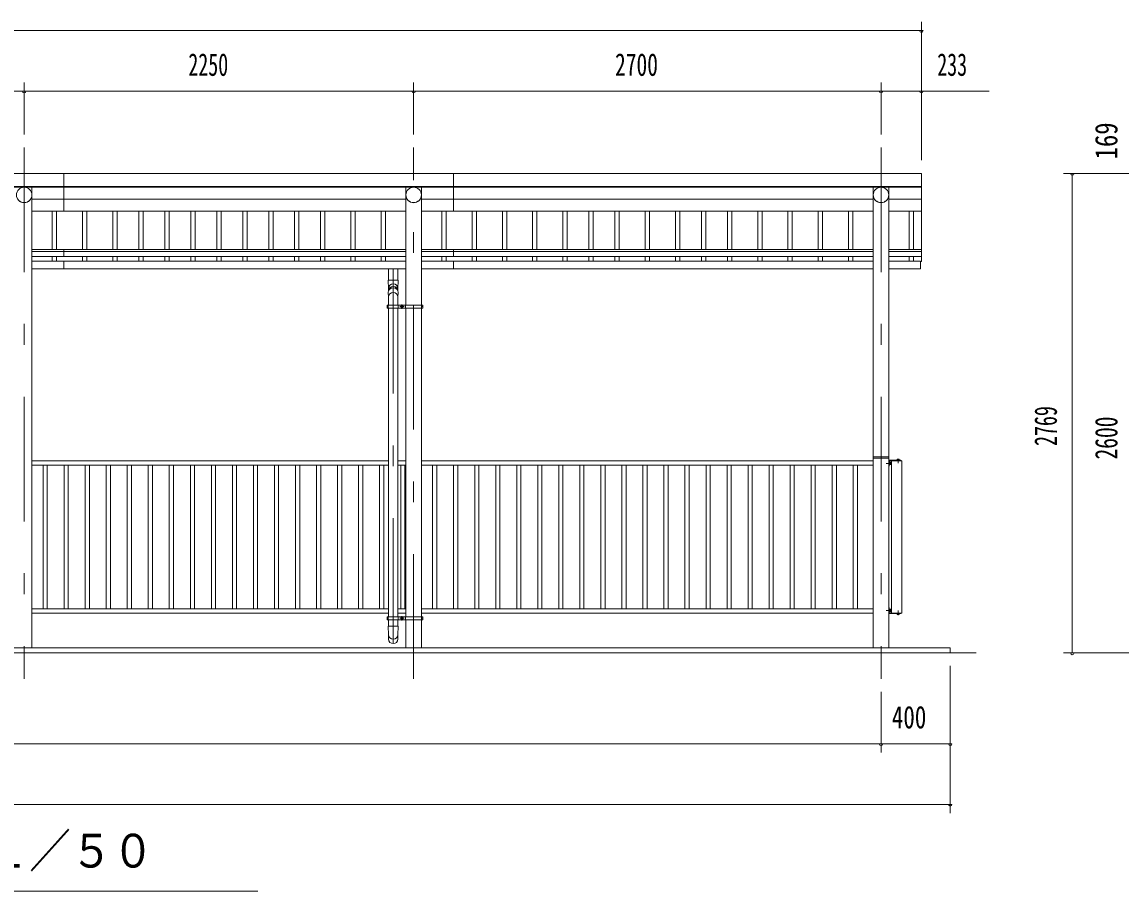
# Model space of a CAD drawing. Units: millimetres, scale not verified. Extents: x -27013 to 27023, y -10500 to 10500.
# Drawn here: x 4388 to 10737, y 420 to 5439 of the extents above; entities that cross this region are included whole.
import ezdxf
from ezdxf.enums import TextEntityAlignment as Align

# ---------------------------------------------------------------- set-up
doc = ezdxf.new("R2010")
doc.units = ezdxf.units.MM
doc.header["$LTSCALE"] = 60
doc.linetypes.add('USER3', pattern=[24, 12, -5, 2, -5])
for name, color, linetype, lineweight in [('0-2_1-05BOLD', 7, 'Continuous', 18), ('0-3_1-25CENTER', 3, 'USER3', 18), ('0-4_1-45THIN', 4, 'Continuous', 18), ('0-5_1-55DIM', 3, 'Continuous', 18)]:
    doc.layers.add(name, color=color, linetype=linetype, lineweight=lineweight)
doc.styles.add('ＭＳ ゴシック', font='')
doc.styles.get('ＭＳ ゴシック').set_extended_font_data('MS Gothic')

msp = doc.modelspace()

# ---------------------------------------------------------------- linework, layer by layer
at = {"layer": '0-2_1-05BOLD'}
for p, q in [((4630.31, 4345.48), (4630.31, 4563.67)), ((6880.31, 4345.48), (6880.31, 4563.67)), ((-1082.69, 4488.53), (9583.31, 4488.53)), ((9583.31, 4484.46), (-1082.69, 4484.46)), ((4444.86, 4484.46), (4444.86, 1824.67)), ((6605.76, 4484.46), (6605.76, 3802.67)), ((6694.86, 3802.67), (6694.86, 4484.46)), ((9305.76, 4484.46), (9305.76, 1824.67)), ((9394.86, 1824.67), (9394.86, 4484.46)), ((6605.76, 4414.97), (4444.86, 4414.97)), ((6694.86, 4414.97), (9305.76, 4414.97)), ((9394.86, 4414.97), (9583.31, 4414.97)), ((4444.86, 4345.48), (6605.76, 4345.48)), ((9305.76, 4345.48), (6694.86, 4345.48)), ((9583.31, 4345.48), (9394.86, 4345.48)), ((6605.76, 4123.86), (4444.86, 4123.86)), ((4444.86, 4113.43), (6605.76, 4113.43)), ((6605.76, 4083.82), (4444.86, 4083.82)), ((4630.31, 4123.86), (4630.31, 4083.82)), ((9305.76, 4123.86), (6694.86, 4123.86)), ((6694.86, 4113.43), (9305.76, 4113.43)), ((9305.76, 4083.82), (6694.86, 4083.82)), ((6880.31, 4083.82), (6880.31, 4123.86)), ((9394.86, 4123.86), (9583.31, 4123.86)), ((9583.31, 4113.43), (9394.86, 4113.43)), ((9394.86, 4083.82), (9583.31, 4083.82)), ((4444.86, 4057.49), (6605.76, 4057.49)), ((6605.76, 4012.49), (4444.86, 4012.49)), ((4630.31, 4057.49), (4630.31, 4012.49)), ((6504.81, 3947.34), (6504.81, 4012.49)), ((6559.81, 4012.49), (6559.81, 3947.34)), ((6694.86, 4057.49), (9305.76, 4057.49)), ((9305.76, 4012.49), (6694.86, 4012.49)), ((6880.31, 4012.49), (6880.31, 4057.49)), ((9578.31, 4057.49), (9394.86, 4057.49)), ((6503.21, 3794.67), (6497.11, 3794.67)), ((6503.21, 3786.67), (6503.21, 3802.67)), ((6504.81, 2002.67), (6504.81, 3786.67)), ((6559.81, 3786.67), (6559.81, 2002.67)), ((6561.41, 3802.67), (6561.41, 3786.67)), ((6604.16, 3802.67), (6604.16, 3786.67)), ((6605.76, 3786.67), (6605.76, 2002.67)), ((6694.86, 2002.67), (6694.86, 3786.67)), ((6696.46, 3786.67), (6696.46, 3802.67)), ((6696.46, 3794.67), (6702.56, 3794.67)), ((9308.76, 2927.67), (9391.86, 2927.67)), ((4444.86, 2904.67), (6504.81, 2904.67)), ((6504.81, 2879.67), (4444.86, 2879.67)), ((6559.81, 2904.67), (6605.76, 2904.67)), ((6605.76, 2879.67), (6559.81, 2879.67)), ((9305.76, 2904.67), (6694.86, 2904.67)), ((6694.86, 2879.67), (9305.76, 2879.67)), ((9394.86, 2919.67), (9305.76, 2919.67)), ((9399.66, 2891.67), (9401.66, 2889.67)), ((9401.66, 2887.67), (9399.66, 2889.67)), ((9401.66, 2893.42), (9406.47, 2893.42)), ((9406.47, 2885.92), (9401.66, 2885.92)), ((9411.06, 2904.67), (9411.06, 2024.67)), ((9446.97, 2912.96), (9446.97, 2909.47)), ((9452.75, 2909.47), (9452.75, 2912.96)), ((6504.81, 2049.67), (4444.86, 2049.67)), ((6605.76, 2049.67), (6559.81, 2049.67)), ((6694.86, 2049.67), (9305.76, 2049.67)), ((9401.66, 2041.67), (9399.66, 2039.67)), ((9399.66, 2037.67), (9401.66, 2039.67)), ((9406.47, 2043.42), (9401.66, 2043.42)), ((9401.66, 2035.92), (9406.47, 2035.92)), ((4444.86, 2024.67), (6504.81, 2024.67)), ((6503.21, 1994.67), (6497.11, 1994.67)), ((6503.21, 1986.67), (6503.21, 2002.67)), ((6504.81, 1949.76), (6504.81, 1986.67)), ((6559.81, 2024.67), (6605.76, 2024.67)), ((6559.81, 1986.67), (6559.81, 1949.76)), ((6561.41, 2002.67), (6561.41, 1986.67)), ((6604.16, 2002.67), (6604.16, 1986.67)), ((6605.76, 1986.67), (6605.76, 1824.67)), ((9305.76, 2024.67), (6694.86, 2024.67)), ((6694.86, 1824.67), (6694.86, 1986.67)), ((6696.46, 1986.67), (6696.46, 2002.67)), ((6702.56, 1994.67), (6696.46, 1994.67)), ((9446.97, 2016.38), (9446.97, 2019.87)), ((9452.75, 2019.87), (9452.75, 2016.38)), ((9900.31, 1794.67), (-1399.69, 1794.67))]:
    msp.add_line(p, q, dxfattribs=at)
for points in [[(-1082.69, 4054.91), (-1082.69, 4563.67), (9583.31, 4563.67), (9583.31, 4054.91), (9578.31, 4054.91)], [(9578.31, 4057.49), (9578.31, 4012.49), (9394.86, 4012.49)], [(6504.81, 3885.11), (6504.81, 3897.68), (6502.81, 3947.34), (6561.81, 3947.34), (6559.81, 3897.68), (6559.81, 3885.11)], [(6504.81, 3802.67), (6504.81, 3850.17), (6502.81, 3876.01)], [(6561.8, 3876.13), (6559.81, 3850.17), (6559.81, 3802.67)], [(9398.06, 2903.67), (9398.06, 2872.87), (9394.86, 2872.87)], [(9398.06, 2881.17), (9399.66, 2881.17), (9399.66, 2898.17), (9398.06, 2898.17)], [(9399.06, 2907.87), (9464.86, 2907.87), (9464.86, 2904.67)], [(9399.06, 2024.67), (9471.06, 2024.67), (9471.06, 2904.67), (9399.06, 2904.67)], [(9399.66, 2897.47), (9401.66, 2897.47), (9401.66, 2881.87), (9399.66, 2881.87)], [(9401.66, 2882.16), (9406.47, 2882.16), (9407.16, 2883.37), (9407.16, 2895.97), (9406.47, 2897.18), (9401.66, 2897.18)], [(9456.11, 2907.87), (9456.11, 2909.47), (9443.61, 2909.47), (9443.61, 2907.87)], [(9444.09, 2909.47), (9444.09, 2912.96), (9444.96, 2913.47), (9454.76, 2913.47), (9455.64, 2912.96), (9455.64, 2909.47)], [(9398.06, 2025.67), (9398.06, 2056.47), (9394.86, 2056.47)], [(9398.06, 2048.17), (9399.66, 2048.17), (9399.66, 2031.17), (9398.06, 2031.17)], [(9399.66, 2031.87), (9401.66, 2031.87), (9401.66, 2047.47), (9399.66, 2047.47)], [(9401.66, 2047.18), (9406.47, 2047.18), (9407.16, 2045.97), (9407.16, 2033.37), (9406.47, 2032.17), (9401.66, 2032.17)], [(9399.06, 2021.47), (9464.86, 2021.47), (9464.86, 2024.67)], [(9456.11, 2021.47), (9456.11, 2019.87), (9443.61, 2019.87), (9443.61, 2021.47)], [(9444.09, 2019.87), (9444.09, 2016.38), (9444.96, 2015.87), (9454.76, 2015.87), (9455.64, 2016.38), (9455.64, 2019.87)], [(6559.81, 1874.25), (6559.81, 1900.1), (6561.81, 1949.76), (6502.81, 1949.76), (6504.81, 1900.1), (6504.81, 1874.25)], [(-1249.69, 1824.67), (9750.31, 1824.67), (9750.31, 1794.67)]]:
    msp.add_lwpolyline(points, dxfattribs=at)
for points in [[(6497.11, 3802.67), (6497.11, 3786.67), (6702.56, 3786.67), (6702.56, 3802.67)], [(6577.79, 3791.78), (6582.79, 3788.9), (6587.79, 3791.78), (6587.79, 3797.56), (6582.79, 3800.44), (6577.79, 3797.56)], [(6702.56, 2002.67), (6702.56, 1986.67), (6497.11, 1986.67), (6497.11, 2002.67)], [(6577.79, 1991.78), (6582.79, 1988.9), (6587.79, 1991.78), (6587.79, 1997.56), (6582.79, 2000.44), (6577.79, 1997.56)]]:
    msp.add_lwpolyline(points, close=True, dxfattribs=at)
for centre, radius in [((4400.31, 4439.91), 44.55), ((6650.31, 4439.91), 44.55), ((9350.31, 4439.91), 44.55), ((6582.79, 3794.67), 6.25), ((6582.79, 3794.67), 4.9), ((6582.79, 1994.67), 6.25), ((6582.79, 1994.67), 4.9)]:
    msp.add_circle(centre, radius, dxfattribs=at)
for centre, radius, start, end in [((4400.31, 4439.22), 44.55, 180, 0), ((6650.31, 4439.22), 44.55, 180, 0), ((9350.31, 4439.22), 44.55, 180, 0), ((6532.31, 3874.29), 29.55, 3.56303, 176.43697), ((6532.31, 3897.97), 27.55, 3.55867, 176.44133), ((6532.31, 3882.8), 27.55, 3.55867, 176.44133), ((6532.31, 3849.19), 27.55, 3.55867, 176.44133), ((9308.76, 2924.67), 3, 90, 180), ((9391.86, 2924.67), 3, 0, 90), ((9399.06, 2903.67), 4.2, 90, 180), ((9399.06, 2903.67), 1, 90, 180), ((9396.7, 2889.67), 10.46, 338.97459, 21.0237), ((9404.29, 2895.3), 2.88, 319.27318, 360), ((9404.29, 2884.04), 2.88, 0, 40.72682), ((9445.53, 2911.15), 2.32, 51.46857, 90), ((9449.86, 2904.96), 8.51, 70.17088, 109.83133), ((9454.19, 2911.15), 2.32, 90, 128.54623), ((9396.7, 2039.67), 10.46, 338.9763, 21.02541), ((9404.29, 2045.3), 2.88, 319.27318, 360), ((9404.29, 2034.04), 2.88, 0, 40.72682), ((9399.06, 2025.67), 4.2, 180, 270), ((9399.06, 2025.67), 1, 180, 270), ((9445.53, 2018.19), 2.32, 270, 308.53143), ((9449.86, 2024.38), 8.51, 250.16867, 289.82912), ((9454.19, 2018.19), 2.32, 231.45377, 270), ((6532.31, 1901.08), 27.55, 183.55867, 356.44133), ((6532.31, 1875.97), 27.55, 183.56303, 356.43697)]:
    msp.add_arc(centre, radius, start, end, dxfattribs=at)
at = {"layer": '0-3_1-25CENTER'}
for p, q in [((4400.31, 4714.67), (4400.31, 1644.67)), ((6650.31, 1644.67), (6650.31, 4714.67)), ((9350.31, 4714.67), (9350.31, 1644.67)), ((6532.31, 4012.49), (6532.31, 1836.31)), ((6595.29, 3794.67), (6570.29, 3794.67)), ((6582.79, 3782.17), (6582.79, 3807.17)), ((9379.26, 2889.67), (9411.17, 2889.67)), ((9449.86, 2890.19), (9449.86, 2916.38)), ((9411.17, 2039.67), (9379.26, 2039.67)), ((9449.86, 2012.96), (9449.86, 2039.15)), ((6595.29, 1994.67), (6570.29, 1994.67)), ((6582.79, 1982.17), (6582.79, 2007.17))]:
    msp.add_line(p, q, dxfattribs=at)
at = {"layer": '0-4_1-45THIN'}
for p, q in [((4562.81, 4345.48), (4562.81, 4123.86)), ((4587.81, 4123.86), (4587.81, 4345.48)), ((4737.81, 4123.86), (4737.81, 4345.48)), ((4762.81, 4345.48), (4762.81, 4123.86)), ((4912.81, 4345.48), (4912.81, 4123.86)), ((4937.81, 4123.86), (4937.81, 4345.48)), ((5062.81, 4123.86), (5062.81, 4345.48)), ((5087.81, 4345.48), (5087.81, 4123.86)), ((5212.81, 4345.48), (5212.81, 4123.86)), ((5237.81, 4123.86), (5237.81, 4345.48)), ((5362.81, 4123.86), (5362.81, 4345.48)), ((5387.81, 4345.48), (5387.81, 4123.86)), ((5512.81, 4345.48), (5512.81, 4123.86)), ((5537.81, 4123.86), (5537.81, 4345.48)), ((5662.81, 4123.86), (5662.81, 4345.48)), ((5687.81, 4345.48), (5687.81, 4123.86)), ((5812.81, 4345.48), (5812.81, 4123.86)), ((5837.81, 4123.86), (5837.81, 4345.48)), ((5962.81, 4123.86), (5962.81, 4345.48)), ((5987.81, 4345.48), (5987.81, 4123.86)), ((6112.81, 4345.48), (6112.81, 4123.86)), ((6137.81, 4123.86), (6137.81, 4345.48)), ((6287.81, 4123.86), (6287.81, 4345.48)), ((6312.81, 4345.48), (6312.81, 4123.86)), ((6462.81, 4345.48), (6462.81, 4123.86)), ((6487.81, 4123.86), (6487.81, 4345.48)), ((6812.81, 4123.86), (6812.81, 4345.48)), ((6837.81, 4345.48), (6837.81, 4123.86)), ((6987.81, 4345.48), (6987.81, 4123.86)), ((7012.81, 4123.86), (7012.81, 4345.48)), ((7162.81, 4123.86), (7162.81, 4345.48)), ((7187.81, 4345.48), (7187.81, 4123.86)), ((7337.81, 4345.48), (7337.81, 4123.86)), ((7362.81, 4123.86), (7362.81, 4345.48)), ((7512.81, 4123.86), (7512.81, 4345.48)), ((7537.81, 4345.48), (7537.81, 4123.86)), ((7662.81, 4345.48), (7662.81, 4123.86)), ((7687.81, 4123.86), (7687.81, 4345.48)), ((7812.81, 4123.86), (7812.81, 4345.48)), ((7837.81, 4345.48), (7837.81, 4123.86)), ((7987.81, 4345.48), (7987.81, 4123.86)), ((8012.81, 4123.86), (8012.81, 4345.48)), ((8162.81, 4123.86), (8162.81, 4345.48)), ((8187.81, 4345.48), (8187.81, 4123.86)), ((8312.81, 4345.48), (8312.81, 4123.86)), ((8337.81, 4123.86), (8337.81, 4345.48)), ((8462.81, 4123.86), (8462.81, 4345.48)), ((8487.81, 4345.48), (8487.81, 4123.86)), ((8637.81, 4345.48), (8637.81, 4123.86)), ((8662.81, 4123.86), (8662.81, 4345.48)), ((8812.81, 4123.86), (8812.81, 4345.48)), ((8837.81, 4345.48), (8837.81, 4123.86)), ((8987.81, 4345.48), (8987.81, 4123.86)), ((9012.81, 4123.86), (9012.81, 4345.48)), ((9162.81, 4123.86), (9162.81, 4345.48)), ((9187.81, 4345.48), (9187.81, 4123.86)), ((9512.81, 4345.48), (9512.81, 4123.86)), ((9537.81, 4123.86), (9537.81, 4345.48)), ((4562.81, 4083.82), (4562.81, 4057.49)), ((4587.81, 4057.49), (4587.81, 4083.82)), ((4737.81, 4057.49), (4737.81, 4083.82)), ((4762.81, 4083.82), (4762.81, 4057.49)), ((4912.81, 4083.82), (4912.81, 4057.49)), ((4937.81, 4057.49), (4937.81, 4083.82)), ((5062.81, 4057.49), (5062.81, 4083.82)), ((5087.81, 4083.82), (5087.81, 4057.49)), ((5212.81, 4083.82), (5212.81, 4057.49)), ((5237.81, 4057.49), (5237.81, 4083.82)), ((5362.81, 4057.49), (5362.81, 4083.82)), ((5387.81, 4083.82), (5387.81, 4057.49)), ((5512.81, 4083.82), (5512.81, 4057.49)), ((5537.81, 4057.49), (5537.81, 4083.82)), ((5662.81, 4057.49), (5662.81, 4083.82)), ((5687.81, 4083.82), (5687.81, 4057.49)), ((5812.81, 4083.82), (5812.81, 4057.49)), ((5837.81, 4057.49), (5837.81, 4083.82)), ((5962.81, 4057.49), (5962.81, 4083.82)), ((5987.81, 4083.82), (5987.81, 4057.49)), ((6112.81, 4083.82), (6112.81, 4057.49)), ((6137.81, 4057.49), (6137.81, 4083.82)), ((6287.81, 4057.49), (6287.81, 4083.82)), ((6312.81, 4083.82), (6312.81, 4057.49)), ((6462.81, 4083.82), (6462.81, 4057.49)), ((6487.81, 4057.49), (6487.81, 4083.82)), ((6812.81, 4057.49), (6812.81, 4083.82)), ((6837.81, 4083.82), (6837.81, 4057.49)), ((6987.81, 4083.82), (6987.81, 4057.49)), ((7012.81, 4057.49), (7012.81, 4083.82)), ((7162.81, 4057.49), (7162.81, 4083.82)), ((7187.81, 4083.82), (7187.81, 4057.49)), ((7337.81, 4083.82), (7337.81, 4057.49)), ((7362.81, 4057.49), (7362.81, 4083.82)), ((7512.81, 4057.49), (7512.81, 4083.82)), ((7537.81, 4083.82), (7537.81, 4057.49)), ((7662.81, 4083.82), (7662.81, 4057.49)), ((7687.81, 4057.49), (7687.81, 4083.82)), ((7812.81, 4057.49), (7812.81, 4083.82)), ((7837.81, 4083.82), (7837.81, 4057.49)), ((7987.81, 4083.82), (7987.81, 4057.49)), ((8012.81, 4057.49), (8012.81, 4083.82)), ((8162.81, 4057.49), (8162.81, 4083.82)), ((8187.81, 4083.82), (8187.81, 4057.49)), ((8312.81, 4083.82), (8312.81, 4057.49)), ((8337.81, 4057.49), (8337.81, 4083.82)), ((8462.81, 4057.49), (8462.81, 4083.82)), ((8487.81, 4083.82), (8487.81, 4057.49)), ((8637.81, 4083.82), (8637.81, 4057.49)), ((8662.81, 4057.49), (8662.81, 4083.82)), ((8812.81, 4057.49), (8812.81, 4083.82)), ((8837.81, 4083.82), (8837.81, 4057.49)), ((8987.81, 4083.82), (8987.81, 4057.49)), ((9012.81, 4057.49), (9012.81, 4083.82)), ((9162.81, 4057.49), (9162.81, 4083.82)), ((9187.81, 4083.82), (9187.81, 4057.49)), ((9512.81, 4083.82), (9512.81, 4057.49)), ((9537.81, 4057.49), (9537.81, 4083.82)), ((4509.81, 2049.67), (4509.81, 2879.67)), ((4533.81, 2879.67), (4533.81, 2049.67)), ((4631.31, 2049.67), (4631.31, 2879.67)), ((4655.32, 2879.67), (4655.32, 2049.67)), ((4752.81, 2049.67), (4752.81, 2879.67)), ((4776.81, 2879.67), (4776.81, 2049.67)), ((4874.31, 2049.67), (4874.31, 2879.67)), ((4898.31, 2879.67), (4898.31, 2049.67)), ((4995.82, 2049.67), (4995.82, 2879.67)), ((5019.81, 2879.67), (5019.81, 2049.67)), ((5117.31, 2049.67), (5117.31, 2879.67)), ((5141.31, 2879.67), (5141.31, 2049.67)), ((5238.81, 2049.67), (5238.81, 2879.67)), ((5262.81, 2879.67), (5262.81, 2049.67)), ((5360.31, 2049.67), (5360.31, 2879.67)), ((5384.31, 2879.67), (5384.31, 2049.67)), ((5481.81, 2049.67), (5481.81, 2879.67)), ((5505.81, 2879.67), (5505.81, 2049.67)), ((5603.31, 2049.67), (5603.31, 2879.67)), ((5627.31, 2879.67), (5627.31, 2049.67)), ((5724.81, 2049.67), (5724.81, 2879.67)), ((5748.81, 2879.67), (5748.81, 2049.67)), ((5846.31, 2049.67), (5846.31, 2879.67)), ((5870.31, 2879.67), (5870.31, 2049.67)), ((5967.81, 2049.67), (5967.81, 2879.67)), ((5991.82, 2879.67), (5991.82, 2049.67)), ((6089.31, 2049.67), (6089.31, 2879.67)), ((6113.31, 2879.67), (6113.31, 2049.67)), ((6210.82, 2049.67), (6210.82, 2879.67)), ((6234.82, 2879.67), (6234.82, 2049.67)), ((6332.31, 2049.67), (6332.31, 2879.67)), ((6356.31, 2879.67), (6356.31, 2049.67)), ((6453.82, 2049.67), (6453.82, 2879.67)), ((6477.82, 2879.67), (6477.82, 2049.67)), ((6575.31, 2049.67), (6575.31, 2879.67)), ((6599.31, 2879.67), (6599.31, 2049.67)), ((6759.81, 2049.67), (6759.81, 2879.67)), ((6783.82, 2879.67), (6783.82, 2049.67)), ((6881.31, 2049.67), (6881.31, 2879.67)), ((6905.32, 2879.67), (6905.32, 2049.67)), ((7002.81, 2049.67), (7002.81, 2879.67)), ((7026.81, 2879.67), (7026.81, 2049.67)), ((7124.31, 2049.67), (7124.31, 2879.67)), ((7148.32, 2879.67), (7148.32, 2049.67)), ((7245.81, 2049.67), (7245.81, 2879.67)), ((7269.81, 2879.67), (7269.81, 2049.67)), ((7367.31, 2049.67), (7367.31, 2879.67)), ((7391.32, 2879.67), (7391.32, 2049.67)), ((7488.81, 2049.67), (7488.81, 2879.67)), ((7512.81, 2879.67), (7512.81, 2049.67)), ((7610.31, 2049.67), (7610.31, 2879.67)), ((7634.32, 2879.67), (7634.32, 2049.67)), ((7731.81, 2049.67), (7731.81, 2879.67)), ((7755.81, 2879.67), (7755.81, 2049.67)), ((7853.32, 2049.67), (7853.32, 2879.67)), ((7877.32, 2879.67), (7877.32, 2049.67)), ((7974.81, 2049.67), (7974.81, 2879.67)), ((7998.81, 2879.67), (7998.81, 2049.67)), ((8096.32, 2049.67), (8096.32, 2879.67)), ((8120.32, 2879.67), (8120.32, 2049.67)), ((8217.81, 2049.67), (8217.81, 2879.67)), ((8241.81, 2879.67), (8241.81, 2049.67)), ((8339.32, 2049.67), (8339.32, 2879.67)), ((8363.32, 2879.67), (8363.32, 2049.67)), ((8460.81, 2049.67), (8460.81, 2879.67)), ((8484.81, 2879.67), (8484.81, 2049.67)), ((8582.32, 2049.67), (8582.32, 2879.67)), ((8606.31, 2879.67), (8606.31, 2049.67)), ((8703.81, 2049.67), (8703.81, 2879.67)), ((8727.81, 2879.67), (8727.81, 2049.67)), ((8825.31, 2049.67), (8825.31, 2879.67)), ((8849.31, 2879.67), (8849.31, 2049.67)), ((8946.81, 2049.67), (8946.81, 2879.67)), ((8970.81, 2879.67), (8970.81, 2049.67)), ((9068.31, 2049.67), (9068.31, 2879.67)), ((9092.31, 2879.67), (9092.31, 2049.67)), ((9189.81, 2049.67), (9189.81, 2879.67)), ((9213.81, 2879.67), (9213.81, 2049.67))]:
    msp.add_line(p, q, dxfattribs=at)
at = {"layer": '0-5_1-55DIM'}
for p, q in [((9583.31, 5438.67), (9583.31, 4639.67)), ((-1082.69, 5388.67), (9583.31, 5388.67)), ((9593.31, 5388.67), (9573.31, 5388.67)), ((4400.31, 5088.67), (4400.31, 4789.67)), ((6650.31, 4789.67), (6650.31, 5088.67)), ((9350.31, 4789.67), (9350.31, 5088.67)), ((9975.81, 5038.67), (-1475.19, 5038.67)), ((4410.31, 5038.67), (4390.31, 5038.67)), ((6660.31, 5038.67), (6640.31, 5038.67)), ((9360.31, 5038.67), (9340.31, 5038.67)), ((9593.31, 5038.67), (9573.31, 5038.67)), ((10405.31, 4563.67), (11255.31, 4563.67)), ((10465.31, 4563.67), (10445.31, 4563.67)), ((10455.31, 1794.67), (10455.31, 4563.67)), ((10455.31, 1794.67), (10455.31, 4563.67)), ((11275.31, 1794.67), (10405.31, 1794.67)), ((10465.31, 1794.67), (10445.31, 1794.67)), ((9750.31, 869.67), (9750.31, 1719.67)), ((9350.31, 1569.67), (9350.31, 1219.67)), ((-1249.69, 1269.67), (9750.31, 1269.67)), ((9360.31, 1269.67), (9340.31, 1269.67)), ((9760.31, 1269.67), (9740.31, 1269.67)), ((9750.31, 919.67), (-1249.69, 919.67)), ((9760.31, 919.67), (9740.31, 919.67)), ((2750.31, 419.67), (5750.31, 419.67))]:
    msp.add_line(p, q, dxfattribs=at)
for centre in [(9583.31, 5388.67), (4400.31, 5038.67), (6650.31, 5038.67), (9350.31, 5038.67), (9583.31, 5038.67), (10455.31, 4563.67), (10455.31, 1794.67), (9350.31, 1269.67), (9750.31, 1269.67), (9750.31, 919.67)]:
    msp.add_arc(centre, 10, 180, 0, dxfattribs=at)

# ---------------------------------------------------------------- texts
at = {"layer": '0-5_1-55DIM', "color": 7, "style": 'ＭＳ ゴシック'}
for s, height, width, p in [('2250', 130.2, 0.65, (5348.63, 5088.67)), ('2700', 130.2, 0.7, (7813.71, 5088.67)), ('233', 130.2, 0.65, (9675.14, 5088.67)), ('400', 130.2, 0.75, (9412.69, 1319.67)), ('正面図\u3000Ｓ＝１／５０', 195.4, 0.9, (2750.31, 496.31))]:
    msp.add_text(s, height=height, dxfattribs=dict(at, width=width)).set_placement(p, align=Align.BOTTOM_LEFT)
for s, width, p in [('169', 0.8, (10755.31, 4645.84)), ('2769', 0.65, (10405.31, 2989.93)), ('2600', 0.7, (10755.31, 2911.92))]:
    msp.add_text(s, height=130.2, rotation=90, dxfattribs=dict(at, width=width)).set_placement(p, align=Align.BOTTOM_LEFT)

doc.saveas('drawing.dxf')
